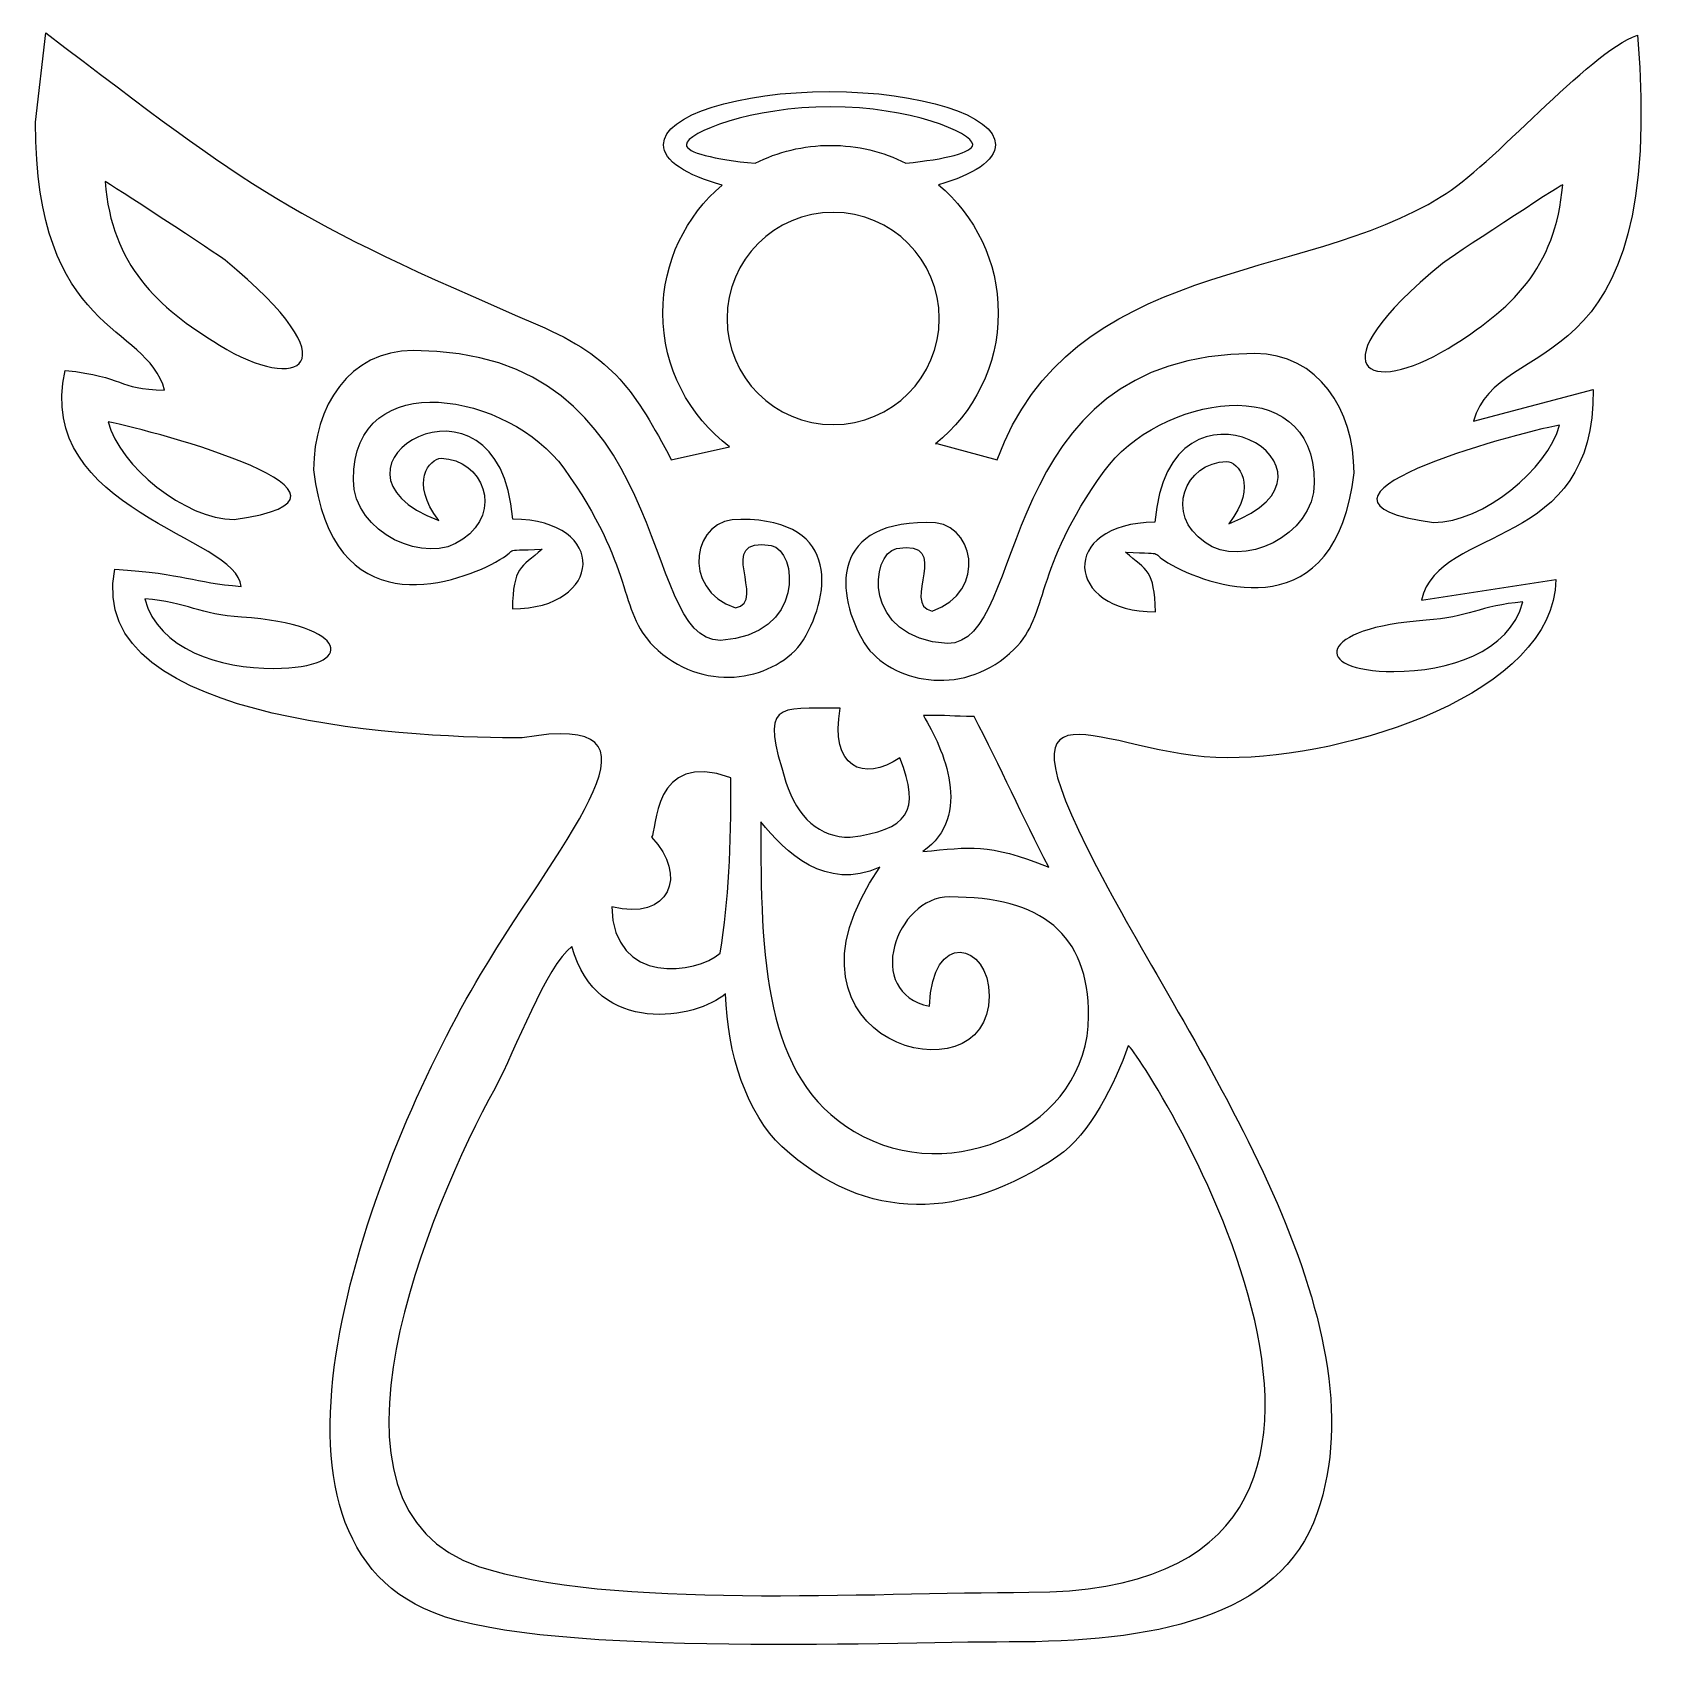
# Model space of a CAD drawing. Header units: centimetres. Extents: x 1 to 127, y -92 to 6.
# Drawn here: x 24.82 to 34.97, y -34.2 to -24.12 of the extents above; entities that cross this region are included whole.
import ezdxf

# ---------------------------------------------------------------- set-up
doc = ezdxf.new("R2010")
doc.units = ezdxf.units.CM
doc.header["$MEASUREMENT"] = 0
doc.layers.add('layer 1', color=7, linetype='Continuous')

msp = doc.modelspace()

# ---------------------------------------------------------------- linework, layer by layer
at = {"layer": 'layer 1', "color": 250}
for points, knots in [([(25.33533, -27.44663), (25.12682, -28.43117), (27.30486, -28.49437), (27.86224, -28.49437), (27.86224, -28.49437), (28.8481, -28.31716), (28.13775, -29.07037), (27.60343, -29.96126), (27.60343, -29.96126), (26.9807, -30.99961), (26.05361, -33.33752), (27.25184, -33.89524), (27.25184, -33.89524), (27.87536, -34.20433), (30.09677, -34.10288), (30.88219, -34.10288), (30.88219, -34.10288), (31.75638, -34.10288), (32.56322, -33.96689), (32.79353, -33.3024), (32.79353, -33.3024), (33.20814, -32.10625), (32.07301, -30.49638), (31.49408, -29.42327), (31.49408, -29.42327), (30.70827, -27.96672), (31.45887, -28.61762), (32.23809, -28.61762), (32.23809, -28.61762), (32.98406, -28.61762), (34.26014, -28.22217), (34.27471, -27.51107), (34.27471, -27.51107), (34.27471, -27.51107), (33.43994, -27.63922), (33.43994, -27.63922), (33.43994, -27.63922), (33.5514, -27.16077), (34.519, -27.34696), (34.50513, -26.33192), (34.50513, -26.33192), (34.50513, -26.33192), (33.76349, -26.52984), (33.76349, -26.52984), (33.76349, -26.52984), (33.91368, -25.96743), (34.96536, -26.35666), (34.7804, -24.13391), (34.7804, -24.13391), (34.46732, -24.24724), (33.87745, -24.95196), (33.5634, -25.13584), (33.5634, -25.13584), (32.70497, -25.67318), (31.26278, -25.52122), (30.80757, -26.76989), (30.80757, -26.76989), (30.80757, -26.76989), (30.43344, -26.66851), (30.43344, -26.66851), (30.43344, -26.66851), (30.43344, -26.66851), (30.42605, -26.66858), (30.42605, -26.66858), (30.42605, -26.66858), (30.66295, -26.47794), (30.81461, -26.18566), (30.81461, -25.85791), (30.81461, -25.85791), (30.81461, -25.53836), (30.67046, -25.25252), (30.4437, -25.06175), (30.4437, -25.06175), (30.66056, -25.00142), (30.79767, -24.91255), (30.79767, -24.81346), (30.79767, -24.81346), (30.79767, -24.63171), (30.33667, -24.48438), (29.76803, -24.48438), (29.76803, -24.48438), (29.19938, -24.48438), (28.73839, -24.63171), (28.73839, -24.81346), (28.73839, -24.81346), (28.73839, -24.91405), (28.87967, -25.00408), (29.10224, -25.06444), (29.10224, -25.06444), (28.87731, -25.25522), (28.73453, -25.53986), (28.73453, -25.85791), (28.73453, -25.85791), (28.73453, -26.1971), (28.89693, -26.49833), (29.14817, -26.68818), (29.14817, -26.68818), (29.14817, -26.68818), (28.78671, -26.76867), (28.78671, -26.76867), (28.78671, -26.76867), (28.5648, -26.34927), (28.4305, -26.1344), (27.95966, -25.93169), (27.95966, -25.93169), (26.40706, -25.26327), (26.21097, -25.11447), (24.90603, -24.11883), (24.90603, -24.11883), (24.90603, -24.11883), (24.84228, -24.67319), (24.84228, -24.67319), (24.84228, -24.67319), (24.84228, -26.00021), (25.53131, -25.91712), (25.64349, -26.33725), (25.64349, -26.33725), (25.34118, -26.32888), (25.40313, -26.25404), (25.02717, -26.21398), (25.02717, -26.21398), (24.825, -27.08189), (26.1038, -27.24952), (26.11729, -27.55447), (26.11729, -27.55447), (25.81461, -27.52898), (25.77985, -27.47744), (25.33533, -27.44663)], [0, 0, 0, 0, 0.03030303, 0.03030303, 0.03030303, 0.03030303, 0.06060606, 0.06060606, 0.06060606, 0.06060606, 0.09090909, 0.09090909, 0.09090909, 0.09090909, 0.12121212, 0.12121212, 0.12121212, 0.12121212, 0.15151515, 0.15151515, 0.15151515, 0.15151515, 0.18181818, 0.18181818, 0.18181818, 0.18181818, 0.21212121, 0.21212121, 0.21212121, 0.21212121, 0.24242424, 0.24242424, 0.24242424, 0.24242424, 0.27272727, 0.27272727, 0.27272727, 0.27272727, 0.3030303, 0.3030303, 0.3030303, 0.3030303, 0.33333333, 0.33333333, 0.33333333, 0.33333333, 0.36363636, 0.36363636, 0.36363636, 0.36363636, 0.39393939, 0.39393939, 0.39393939, 0.39393939, 0.42424242, 0.42424242, 0.42424242, 0.42424242, 0.45454545, 0.45454545, 0.45454545, 0.45454545, 0.48484848, 0.48484848, 0.48484848, 0.48484848, 0.51515152, 0.51515152, 0.51515152, 0.51515152, 0.54545455, 0.54545455, 0.54545455, 0.54545455, 0.57575758, 0.57575758, 0.57575758, 0.57575758, 0.60606061, 0.60606061, 0.60606061, 0.60606061, 0.63636364, 0.63636364, 0.63636364, 0.63636364, 0.66666667, 0.66666667, 0.66666667, 0.66666667, 0.6969697, 0.6969697, 0.6969697, 0.6969697, 0.72727273, 0.72727273, 0.72727273, 0.72727273, 0.75757576, 0.75757576, 0.75757576, 0.75757576, 0.78787879, 0.78787879, 0.78787879, 0.78787879, 0.81818182, 0.81818182, 0.81818182, 0.81818182, 0.84848485, 0.84848485, 0.84848485, 0.84848485, 0.87878788, 0.87878788, 0.87878788, 0.87878788, 0.90909091, 0.90909091, 0.90909091, 0.90909091, 0.93939394, 0.93939394, 0.93939394, 0.93939394, 1, 1, 1, 1]), ([(30.24064, -24.92796), (30.10045, -24.85753), (29.94214, -24.81786), (29.77456, -24.81786), (29.77456, -24.81786), (29.60615, -24.81786), (29.44709, -24.85794), (29.30639, -24.92901), (29.30639, -24.92901), (29.05067, -24.90526), (28.8799, -24.86239), (28.8799, -24.81346), (28.8799, -24.81346), (28.8799, -24.73877), (29.28446, -24.5785), (29.77496, -24.5785), (29.77496, -24.5785), (30.26545, -24.5785), (30.65616, -24.73877), (30.65616, -24.81346), (30.65616, -24.81346), (30.65616, -24.86167), (30.49026, -24.90401), (30.24064, -24.92796)], [0, 0, 0, 0, 0.14285714, 0.14285714, 0.14285714, 0.14285714, 0.28571429, 0.28571429, 0.28571429, 0.28571429, 0.42857143, 0.42857143, 0.42857143, 0.42857143, 0.57142857, 0.57142857, 0.57142857, 0.57142857, 0.71428571, 0.71428571, 0.71428571, 0.71428571, 1, 1, 1, 1]), ([(26.01884, -25.53064), (26.83278, -26.19934), (26.47025, -26.35692), (25.98425, -26.05812), (25.98425, -26.05812), (25.59431, -25.81838), (25.31705, -25.56404), (25.27371, -25.04297), (25.27371, -25.04297), (25.28865, -25.04608), (25.98593, -25.50359), (26.01884, -25.53064)], [0, 0, 0, 0, 0.25, 0.25, 0.25, 0.25, 0.5, 0.5, 0.5, 0.5, 1, 1, 1, 1]), ([(33.60587, -26.07732), (33.11988, -26.37612), (32.75735, -26.21854), (33.57128, -25.54984), (33.57128, -25.54984), (33.6042, -25.52279), (34.30148, -25.06528), (34.31641, -25.06217), (34.31641, -25.06217), (34.27307, -25.58324), (33.99581, -25.83758), (33.60587, -26.07732)], [0, 0, 0, 0, 0.25, 0.25, 0.25, 0.25, 0.5, 0.5, 0.5, 0.5, 1, 1, 1, 1]), ([(29.13275, -25.89215), (29.13275, -25.52861), (29.42747, -25.23388), (29.79102, -25.23388), (29.79102, -25.23388), (30.15456, -25.23388), (30.44929, -25.52861), (30.44929, -25.89215), (30.44929, -25.89215), (30.44929, -26.2557), (30.15456, -26.55042), (29.79102, -26.55042), (29.79102, -26.55042), (29.42747, -26.55042), (29.13275, -26.2557), (29.13275, -25.89215)], [0, 0, 0, 0, 0.2, 0.2, 0.2, 0.2, 0.4, 0.4, 0.4, 0.4, 0.6, 0.6, 0.6, 0.6, 1, 1, 1, 1]), ([(26.56798, -26.8303), (26.56798, -26.43879), (26.78879, -26.09072), (27.18428, -26.09072), (27.18428, -26.09072), (28.82754, -26.09072), (28.57553, -27.8895), (29.09096, -27.8895), (29.09096, -27.8895), (29.62276, -27.85683), (29.56942, -27.33015), (29.40691, -27.30024), (29.40691, -27.30024), (29.04772, -27.24166), (29.38883, -27.64892), (29.18465, -27.68784), (29.18465, -27.68784), (28.83984, -27.57341), (28.91589, -27.11919), (29.21814, -27.13846), (29.21814, -27.13846), (29.85208, -27.13846), (29.77419, -27.63166), (29.58908, -27.91249), (29.58908, -27.91249), (29.40628, -28.14394), (28.97405, -28.22022), (28.67638, -27.92462), (28.67638, -27.92462), (28.45295, -27.70274), (28.56573, -27.4425), (28.11902, -26.82024), (28.11902, -26.82024), (27.787, -26.35772), (26.8145, -26.17016), (26.8145, -26.89194), (26.8145, -26.89194), (26.8145, -27.22398), (27.27059, -27.42956), (27.49244, -27.26172), (27.49244, -27.26172), (27.74744, -27.09024), (27.6169, -26.76584), (27.35893, -26.75914), (27.35893, -26.75914), (27.28886, -26.76295), (27.15905, -26.90352), (27.34515, -27.14615), (27.34515, -27.14615), (26.47847, -26.82216), (27.72157, -26.08463), (27.80302, -27.13605), (27.80302, -27.13605), (28.40669, -27.14458), (28.36385, -27.69315), (27.80061, -27.69315), (27.80061, -27.69315), (27.80644, -27.43113), (27.85263, -27.43885), (27.9855, -27.32335), (27.9855, -27.32335), (27.70219, -27.33508), (27.86266, -27.3136), (27.69604, -27.40375), (27.69604, -27.40375), (27.42784, -27.54888), (26.67968, -27.795), (26.56798, -26.8303)], [0, 0, 0, 0, 0.05555556, 0.05555556, 0.05555556, 0.05555556, 0.11111111, 0.11111111, 0.11111111, 0.11111111, 0.16666667, 0.16666667, 0.16666667, 0.16666667, 0.22222222, 0.22222222, 0.22222222, 0.22222222, 0.27777778, 0.27777778, 0.27777778, 0.27777778, 0.33333333, 0.33333333, 0.33333333, 0.33333333, 0.38888889, 0.38888889, 0.38888889, 0.38888889, 0.44444444, 0.44444444, 0.44444444, 0.44444444, 0.5, 0.5, 0.5, 0.5, 0.55555556, 0.55555556, 0.55555556, 0.55555556, 0.61111111, 0.61111111, 0.61111111, 0.61111111, 0.66666667, 0.66666667, 0.66666667, 0.66666667, 0.72222222, 0.72222222, 0.72222222, 0.72222222, 0.77777778, 0.77777778, 0.77777778, 0.77777778, 0.83333333, 0.83333333, 0.83333333, 0.83333333, 0.88888889, 0.88888889, 0.88888889, 0.88888889, 1, 1, 1, 1]), ([(30.00105, -27.93169), (29.81593, -27.65086), (29.73805, -27.15766), (30.37198, -27.15766), (30.37198, -27.15766), (30.67424, -27.13839), (30.75029, -27.59261), (30.40547, -27.70704), (30.40547, -27.70704), (30.20129, -27.66812), (30.54241, -27.26086), (30.18321, -27.31944), (30.18321, -27.31944), (30.0207, -27.34935), (29.96736, -27.87603), (30.49917, -27.9087), (30.49917, -27.9087), (31.0146, -27.9087), (30.76259, -26.10992), (32.40584, -26.10992), (32.40584, -26.10992), (32.80134, -26.10992), (33.02215, -26.45799), (33.02215, -26.8495), (33.02215, -26.8495), (32.91044, -27.8142), (32.16229, -27.56808), (31.89408, -27.42295), (31.89408, -27.42295), (31.72746, -27.3328), (31.88793, -27.35428), (31.60463, -27.34255), (31.60463, -27.34255), (31.73749, -27.45805), (31.78368, -27.45033), (31.78952, -27.71235), (31.78952, -27.71235), (31.22627, -27.71235), (31.18343, -27.16378), (31.78711, -27.15525), (31.78711, -27.15525), (31.86856, -26.10383), (33.11165, -26.84136), (32.24497, -27.16535), (32.24497, -27.16535), (32.43107, -26.92272), (32.30126, -26.78215), (32.23119, -26.77834), (32.23119, -26.77834), (31.97322, -26.78504), (31.84268, -27.10944), (32.09768, -27.28092), (32.09768, -27.28092), (32.31954, -27.44876), (32.77562, -27.24318), (32.77562, -26.91114), (32.77562, -26.91114), (32.77562, -26.18936), (31.80313, -26.37692), (31.4711, -26.83944), (31.4711, -26.83944), (31.0244, -27.4617), (31.13717, -27.72194), (30.91374, -27.94382), (30.91374, -27.94382), (30.61608, -28.23942), (30.18384, -28.16314), (30.00105, -27.93169)], [0, 0, 0, 0, 0.05555556, 0.05555556, 0.05555556, 0.05555556, 0.11111111, 0.11111111, 0.11111111, 0.11111111, 0.16666667, 0.16666667, 0.16666667, 0.16666667, 0.22222222, 0.22222222, 0.22222222, 0.22222222, 0.27777778, 0.27777778, 0.27777778, 0.27777778, 0.33333333, 0.33333333, 0.33333333, 0.33333333, 0.38888889, 0.38888889, 0.38888889, 0.38888889, 0.44444444, 0.44444444, 0.44444444, 0.44444444, 0.5, 0.5, 0.5, 0.5, 0.55555556, 0.55555556, 0.55555556, 0.55555556, 0.61111111, 0.61111111, 0.61111111, 0.61111111, 0.66666667, 0.66666667, 0.66666667, 0.66666667, 0.72222222, 0.72222222, 0.72222222, 0.72222222, 0.77777778, 0.77777778, 0.77777778, 0.77777778, 0.83333333, 0.83333333, 0.83333333, 0.83333333, 0.88888889, 0.88888889, 0.88888889, 0.88888889, 1, 1, 1, 1]), ([(25.29294, -26.53369), (25.58201, -26.59006), (27.10128, -26.99755), (26.07492, -27.13846), (26.07492, -27.13846), (25.7676, -27.13846), (25.36588, -26.80682), (25.29294, -26.53369)], [0, 0, 0, 0, 0.33333333, 0.33333333, 0.33333333, 0.33333333, 1, 1, 1, 1]), ([(33.5152, -27.15766), (32.48884, -27.01675), (34.00811, -26.60926), (34.29718, -26.55289), (34.29718, -26.55289), (34.22424, -26.82602), (33.82252, -27.15766), (33.5152, -27.15766)], [0, 0, 0, 0, 0.33333333, 0.33333333, 0.33333333, 0.33333333, 1, 1, 1, 1]), ([(26.12119, -27.74511), (26.7952, -27.78938), (26.846, -28.06293), (26.32145, -28.06293), (26.32145, -28.06293), (25.98504, -28.06293), (25.60437, -27.94663), (25.52024, -27.63152), (25.52024, -27.63152), (25.78469, -27.65353), (25.86266, -27.72811), (26.12119, -27.74511)], [0, 0, 0, 0, 0.25, 0.25, 0.25, 0.25, 0.5, 0.5, 0.5, 0.5, 1, 1, 1, 1]), ([(33.26867, -28.08213), (32.74412, -28.08213), (32.79493, -27.80858), (33.46894, -27.76431), (33.46894, -27.76431), (33.72747, -27.74731), (33.80544, -27.67273), (34.06989, -27.65072), (34.06989, -27.65072), (33.98575, -27.96583), (33.60509, -28.08213), (33.26867, -28.08213)], [0, 0, 0, 0, 0.25, 0.25, 0.25, 0.25, 0.5, 0.5, 0.5, 0.5, 1, 1, 1, 1]), ([(29.49806, -28.7679), (29.33955, -28.26676), (29.43326, -28.30947), (29.83445, -28.30947), (29.83445, -28.30947), (29.76888, -28.67756), (29.97762, -28.77106), (30.20425, -28.61762), (30.20425, -28.61762), (30.339, -28.95449), (30.25182, -29.06254), (29.89609, -29.11069), (29.89609, -29.11069), (29.70718, -29.11069), (29.56813, -28.98939), (29.49806, -28.7679)], [0, 0, 0, 0, 0.2, 0.2, 0.2, 0.2, 0.4, 0.4, 0.4, 0.4, 0.6, 0.6, 0.6, 0.6, 1, 1, 1, 1]), ([(30.34677, -29.19926), (30.66239, -28.97695), (30.47411, -28.5614), (30.35061, -28.35568), (30.35061, -28.35568), (30.50769, -28.35053), (30.52432, -28.3621), (30.66456, -28.36147), (30.66456, -28.36147), (30.82882, -28.67183), (30.96566, -28.98742), (31.12873, -29.29558), (31.12873, -29.29558), (30.73973, -29.14228), (30.64945, -29.17253), (30.34677, -29.19926)], [0, 0, 0, 0, 0.2, 0.2, 0.2, 0.2, 0.4, 0.4, 0.4, 0.4, 0.6, 0.6, 0.6, 0.6, 1, 1, 1, 1]), ([(28.41693, -29.5421), (28.77801, -29.6326), (28.8912, -29.34635), (28.66346, -29.11069), (28.66346, -29.11069), (28.69915, -29.0762), (28.663, -28.56301), (29.15651, -28.74089), (29.15651, -28.74089), (29.15651, -29.1885), (29.14323, -29.48676), (29.09007, -29.82871), (29.09007, -29.82871), (28.94478, -29.96019), (28.42787, -30.03313), (28.41693, -29.5421)], [0, 0, 0, 0, 0.2, 0.2, 0.2, 0.2, 0.4, 0.4, 0.4, 0.4, 0.6, 0.6, 0.6, 0.6, 1, 1, 1, 1]), ([(29.3414, -29.01439), (29.49475, -29.20199), (29.74212, -29.44928), (30.08098, -29.29558), (30.08098, -29.29558), (29.32274, -30.38778), (30.75893, -30.76754), (30.75893, -30.09679), (30.75893, -30.09679), (30.75893, -29.76001), (30.39967, -29.68557), (30.38914, -30.15843), (30.38914, -30.15843), (29.97568, -30.0764), (30.17886, -29.48047), (30.51241, -29.48047), (30.51241, -29.48047), (31.08684, -29.48047), (31.37526, -29.70949), (31.37526, -30.22006), (31.37526, -30.22006), (31.37526, -30.9044), (30.52626, -31.29726), (29.92009, -30.93578), (29.92009, -30.93578), (29.35976, -30.60162), (29.3414, -29.86746), (29.3414, -29.01439)], [0, 0, 0, 0, 0.125, 0.125, 0.125, 0.125, 0.25, 0.25, 0.25, 0.25, 0.375, 0.375, 0.375, 0.375, 0.5, 0.5, 0.5, 0.5, 0.625, 0.625, 0.625, 0.625, 0.75, 0.75, 0.75, 0.75, 1, 1, 1, 1]), ([(28.1704, -29.78863), (28.3221, -30.35677), (28.94761, -30.2347), (29.12377, -30.08138), (29.12377, -30.08138), (29.13196, -30.44912), (29.2584, -30.83113), (29.47243, -31.02881), (29.47243, -31.02881), (29.99888, -31.51505), (30.60374, -31.48301), (31.18441, -31.08934), (31.18441, -31.08934), (31.3841, -30.95398), (31.53752, -30.63771), (31.62178, -30.40495), (31.62178, -30.40495), (31.69221, -30.43069), (33.84759, -33.79472), (31.00546, -33.79472), (31.00546, -33.79472), (30.00355, -33.79472), (28.40473, -33.90235), (27.59127, -33.63388), (27.59127, -33.63388), (26.48892, -33.2701), (27.29581, -31.3927), (27.69294, -30.66692), (27.69294, -30.66692), (27.81933, -30.43591), (28.00941, -29.90657), (28.1704, -29.78863)], [0, 0, 0, 0, 0.11111111, 0.11111111, 0.11111111, 0.11111111, 0.22222222, 0.22222222, 0.22222222, 0.22222222, 0.33333333, 0.33333333, 0.33333333, 0.33333333, 0.44444444, 0.44444444, 0.44444444, 0.44444444, 0.55555556, 0.55555556, 0.55555556, 0.55555556, 0.66666667, 0.66666667, 0.66666667, 0.66666667, 0.77777778, 0.77777778, 0.77777778, 0.77777778, 1, 1, 1, 1])]:
    msp.add_open_spline(points, degree=3, knots=knots, dxfattribs=at)

doc.saveas('drawing.dxf')
